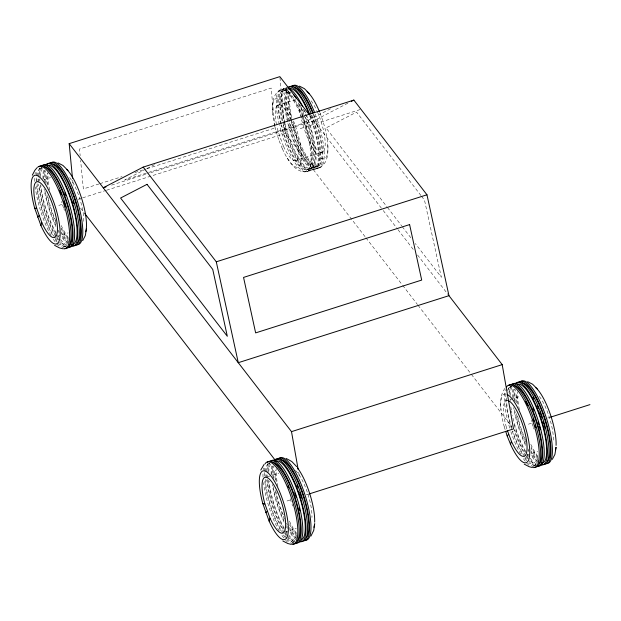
<?xml version="1.0" encoding="UTF-8"?>
<svg xmlns="http://www.w3.org/2000/svg" width="621" height="621" viewBox="0 0 621 621"><rect width="100%" height="100%" fill="white"/><g stroke="black" fill="none" stroke-linecap="round" stroke-linejoin="round"><path stroke-width="0.47" stroke-dasharray="3.1 2.33" d="M293.523 121.01A35.987 10.076 72.4 0 1 300.471 164.317A35.987 10.076 72.4 0 1 282.353 148.737L283.23 145.764L278.154 131.621A29.265 8.197 72.4 0 1 276.803 126.179M504.974 388.319C500.208 394.42 500.34 402.61 500.984 409.914M282.353 148.737L278.953 140.292L280.467 138.894M146.067 168.982L124.805 179.989L301.674 123.726L332.289 107.883M146.921 168.547L154.575 164.581M347.907 103.171L313.923 120.761L149.444 173.088M280.591 89.944C271.959 94.035 272.045 106.214 272.798 114.342M282.586 89.308L284.17 88.803M282.175 89.447L283.603 88.989M285.598 88.361L287.181 87.856A43.183 12.094 72.4 0 0 284.333 122.88M39.783 168.454L41.778 167.817A41.351 11.582 72.4 0 0 38.976 177.288M281.204 91.652L283.199 91.015M284.092 90.744L287.95 89.509A41.351 11.582 72.4 0 0 288.012 121.755M43.998 179.686L50.58 177.598M277.245 105.485L295.635 99.647M99.018 183.956L83.361 188.939L80.621 160.435M99.942 183.661L122.05 176.628M134.951 172.529L143.241 169.89M146.921 168.718L274.971 127.988L271.129 88.089L79.519 149.04L80.163 155.685M111.555 185.136L148.52 173.383M58.801 205.427L62.473 204.255M78.091 199.287L82.026 198.037M82.678 197.827L106.051 190.391M106.556 190.236L285.318 133.368L365.334 237.012M300.222 128.625L360.84 109.343M57.031 236.43L68.155 232.898M294.828 160.785L323.199 151.765M64.615 246.591L66.61 245.955A41.351 11.582 72.4 0 1 60.664 241.98M306.044 169.789L308.039 169.16M308.924 168.881L316.361 166.506M317.253 166.234L319.248 165.597M306.533 171.543C297.11 173.189 290.154 163.168 286.071 156.096M308.117 171.047L310.104 170.402M311.532 169.96L313.116 169.455M313.271 169.401L314.855 168.896M316.283 168.446L318.278 167.81M319.862 167.313C328.493 163.214 328.408 151.043 327.655 142.908M267.969 464.019L269.964 463.382A41.351 11.582 72.4 0 0 267.162 472.86M509.391 387.225L511.386 386.588A41.351 11.582 72.4 0 0 508.715 394.149M267.643 476.703L278.767 473.171M505.44 401.057L520.188 396.369M286.987 500.992L290.659 499.827M306.277 494.859L308.365 494.192M528.417 424.197L532.088 423.025M547.699 418.057L549.538 417.475M285.225 531.995L289.075 530.776M289.766 530.551L296.341 528.463M526.647 455.201L537.77 451.669M292.809 542.156L294.137 541.737M534.231 465.362L536.226 464.725A41.351 11.582 72.4 0 1 529.674 460.076M274.956 126.863A35.987 10.076 72.4 0 0 276.104 131.341L278.154 131.621M505.696 393.986A35.987 10.076 72.4 0 0 504.291 426.914L506.34 427.186L506.922 429.01M420.953 195.53L356.555 112.114L326.033 127.918L386.922 206.777M421.543 196.298L424.5 200.125L441.306 277.222L415.294 243.533M387.512 207.546L401.702 225.92M402.292 226.688L411.156 238.169M309.809 115.436L382.629 209.758M383.219 210.519L397.432 228.932M398.03 229.7L414.021 250.418M417.576 255.014L448.37 294.913M365.924 237.773L402.082 284.604M402.672 285.373L417.491 304.569M418.08 305.338L470.834 373.663M471.424 374.432L511.727 426.635M80.559 208.066L84.114 212.669M504.291 426.914L505.145 429.6M276.104 131.341L278.953 140.292M298.662 472.309L299.493 477.044M279.947 77.594L284.115 120.87M284.208 121.832L285.318 133.368M72.688 180.199L73.247 185.966M537.6 465.828A43.183 12.094 72.4 0 1 530.187 459.563M528.184 456.753A43.183 12.094 72.4 0 1 527.159 455.177M525.645 452.639A43.183 12.094 72.4 0 1 513.94 423.825M509.43 394.265A43.183 12.094 72.4 0 1 511.867 384.896M534.518 465.696A43.183 12.094 72.4 0 1 529.239 460.867M527.609 458.725A43.183 12.094 72.4 0 1 526.088 456.482M525.583 455.682A43.183 12.094 72.4 0 1 514.002 429.74M508.374 390.097A43.183 12.094 72.4 0 1 509.43 386.782M537.344 461.434A41.351 11.582 72.4 0 1 530.8 453.64M528.859 450.442A41.351 11.582 72.4 0 1 527.997 448.89M525.42 443.79A41.351 11.582 72.4 0 1 514.467 408.913M513.319 397.851A41.351 11.582 72.4 0 1 514.196 388.614M536.435 463.833A41.351 11.582 72.4 0 1 530.047 458.081M528.611 456.109A41.351 11.582 72.4 0 1 527.151 453.881M525.692 451.451A41.351 11.582 72.4 0 1 512.395 415.55M511.836 412.833A41.351 11.582 72.4 0 1 511.471 410.885M511.308 409.922A41.351 11.582 72.4 0 1 510.749 406.15M510.229 400.654A41.351 11.582 72.4 0 1 510.152 398.853M510.167 395.554A41.351 11.582 72.4 0 1 512.969 386.083M537.67 463.103A43.183 12.094 72.4 0 1 530.839 454.968M528.813 451.63A43.183 12.094 72.4 0 1 527.99 450.155M525.537 445.358A43.183 12.094 72.4 0 1 513.676 407.617M512.612 397.626A43.183 12.094 72.4 0 1 513.303 387.799M538.663 462.117A43.183 12.094 72.4 0 1 530.893 451.995M525.933 442.299A43.183 12.094 72.4 0 1 516.09 411.653M514.467 401.019A43.183 12.094 72.4 0 1 514.553 388.925M538.927 460.929A41.351 11.582 72.4 0 1 530.924 450.768M525.428 439.808A41.351 11.582 72.4 0 1 517.347 414.96M515.189 401.958A41.351 11.582 72.4 0 1 515.422 389.577M528.913 465.214A43.183 12.094 72.4 0 1 522.672 457.568M520.646 454.23A43.183 12.094 72.4 0 1 510.881 431.727M509.732 428.117A43.183 12.094 72.4 0 1 505.331 389.662M534.021 466.961A43.183 12.094 72.4 0 1 528.502 462.963M526.608 460.697A43.183 12.094 72.4 0 1 524.093 457.118M522.067 453.772A43.183 12.094 72.4 0 1 506.099 392.464M535.783 465.245A41.351 11.582 72.4 0 1 529.465 462.591M526.468 459.222A41.351 11.582 72.4 0 1 525.032 457.25M524.543 456.528A41.351 11.582 72.4 0 1 512.767 431.044M511.673 427.59A41.351 11.582 72.4 0 1 506.596 396.695M507.458 390.764A41.351 11.582 72.4 0 1 511.479 386.285M528.463 458.585A41.351 11.582 72.4 0 1 526.538 455.899M524.116 451.956A41.351 11.582 72.4 0 1 514.483 429.546M506.34 427.186A29.265 8.197 72.4 0 1 507.481 400.413M538.003 457.429A41.351 11.582 72.4 0 1 531.141 446.941M517.487 403.999A41.351 11.582 72.4 0 1 516.913 393.411M537.864 456.311A43.183 12.094 72.4 0 1 530.132 442.92M519.335 409.713A43.183 12.094 72.4 0 1 517.596 391.665M538.197 458.973A43.183 12.094 72.4 0 1 531.157 448.261M516.742 402.92A43.183 12.094 72.4 0 1 516.175 392.123M534.114 429.227A35.987 10.076 72.4 0 1 533.478 427.489M533.167 426.611A35.987 10.076 72.4 0 1 531.141 420.324M539.307 396.384A29.265 8.197 72.4 0 1 553.373 440.631M306.401 114.97A43.183 12.094 72.4 0 1 311.975 170.193A43.183 12.094 72.4 0 1 284.55 123.781M304.29 110.026A43.183 12.094 72.4 0 1 306.052 114.117M305.493 117.183A43.183 12.094 72.4 0 1 310.143 170.783A43.183 12.094 72.4 0 1 282.974 124.285M282.128 120.715A43.183 12.094 72.4 0 1 288.586 89.634M299.896 104.708A43.183 12.094 72.4 0 1 304.127 113.783M309.77 115.902A41.351 11.582 72.4 0 1 314.335 167.53A41.351 11.582 72.4 0 1 288.237 122.686M303.227 109.032A41.351 11.582 72.4 0 1 312.301 167.918A41.351 11.582 72.4 0 1 285.07 123.695M284.845 122.756A41.351 11.582 72.4 0 1 289.037 89.998M310.244 115.677A43.183 12.094 72.4 0 1 314.894 169.277A43.183 12.094 72.4 0 1 287.717 122.772M287.5 121.879A43.183 12.094 72.4 0 1 287.337 87.794M311.827 115.172A43.183 12.094 72.4 0 1 316.469 168.772A43.183 12.094 72.4 0 1 289.301 122.267M289.083 121.374A43.183 12.094 72.4 0 1 287.981 88.454M311.346 115.397A41.351 11.582 72.4 0 1 315.918 167.026A41.351 11.582 72.4 0 1 289.821 122.182M289.596 121.25A41.351 11.582 72.4 0 1 288.633 90.115M312.992 113.868A41.351 11.582 72.4 0 1 318.045 166.35A41.351 11.582 72.4 0 1 291.816 121.553M291.591 120.614A41.351 11.582 72.4 0 1 289.588 91.908M313.822 114.536A43.183 12.094 72.4 0 1 321.212 165.403A43.183 12.094 72.4 0 1 299.19 144.856A43.183 12.094 72.4 0 1 288.687 91.093M315.243 114.085A43.183 12.094 72.4 0 1 319.893 167.686A43.183 12.094 72.4 0 1 292.724 121.18M291.878 117.617A43.183 12.094 72.4 0 1 289.937 91.427M274.746 125.978A35.987 10.076 72.4 0 1 275.67 98.723A35.987 10.076 72.4 0 1 291.769 116.895M301.395 116.554A43.183 12.094 72.4 0 1 306.976 171.784A43.183 12.094 72.4 0 1 279.551 125.372M279.334 124.472A43.183 12.094 72.4 0 1 280.312 89.657A43.183 12.094 72.4 0 1 301.053 115.708M280.754 124.021A43.183 12.094 72.4 0 1 293.461 97.839A43.183 12.094 72.4 0 1 310.958 168.532A43.183 12.094 72.4 0 1 280.979 124.922M301.953 115.382A41.351 11.582 72.4 0 1 307.985 169.525A41.351 11.582 72.4 0 1 281.499 124.837M281.266 123.897A41.351 11.582 72.4 0 1 282.151 91.008A41.351 11.582 72.4 0 1 301.589 114.512M304.306 115.63A41.351 11.582 72.4 0 1 309.879 168.935A41.351 11.582 72.4 0 1 283.549 124.417A41.351 11.582 72.4 0 1 290.853 92.878M298.196 102.884A41.351 11.582 72.4 0 1 303.948 114.745M290.884 119.869A29.265 8.197 72.4 0 1 298.243 157.633A29.265 8.197 72.4 0 1 283.23 145.764M276.446 124.417A29.265 8.197 72.4 0 1 278.053 104.98A29.265 8.197 72.4 0 1 290.473 118.953M319.854 112.634A35.987 10.076 72.4 0 1 324.294 158.728A35.987 10.076 72.4 0 1 301.286 118.487M301.084 117.594A35.987 10.076 72.4 0 1 298.98 104.111M317.222 111.493A29.265 8.197 72.4 0 1 322.384 152.285A29.265 8.197 72.4 0 1 302.955 116.911M302.784 116.042A29.265 8.197 72.4 0 1 301.643 107.417M311.121 100.812A29.265 8.197 72.4 0 1 316.803 110.577M293.081 540.907A43.183 12.094 72.4 0 1 288.765 536.358M286.755 533.555A43.183 12.094 72.4 0 1 285.738 531.972M284.216 529.434A43.183 12.094 72.4 0 1 268.295 479.327M268.008 471.06A43.183 12.094 72.4 0 1 270.445 461.69M293.089 542.49A43.183 12.094 72.4 0 1 287.81 537.662M286.188 535.519A43.183 12.094 72.4 0 1 284.666 533.284M284.154 532.476A43.183 12.094 72.4 0 1 266.712 479.831M266.541 477.852A43.183 12.094 72.4 0 1 266.386 473.233M266.425 471.564A43.183 12.094 72.4 0 1 268 463.577M295.914 538.228A41.351 11.582 72.4 0 1 289.378 530.443M287.438 527.245A41.351 11.582 72.4 0 1 286.568 525.692M283.991 520.592A41.351 11.582 72.4 0 1 273.046 485.715M271.889 474.646A41.351 11.582 72.4 0 1 272.774 465.416M295.014 540.627A41.351 11.582 72.4 0 1 288.618 534.883M287.181 532.911A41.351 11.582 72.4 0 1 285.722 530.683M284.271 528.246A41.351 11.582 72.4 0 1 269.11 481.143M268.746 472.356A41.351 11.582 72.4 0 1 271.548 462.886M296.24 539.905A43.183 12.094 72.4 0 1 289.409 531.77M287.383 528.424A43.183 12.094 72.4 0 1 286.56 526.957M284.108 522.152A43.183 12.094 72.4 0 1 272.254 484.419M271.183 474.428A43.183 12.094 72.4 0 1 271.874 464.593M297.242 538.912A43.183 12.094 72.4 0 1 289.471 528.789M287.321 524.908A43.183 12.094 72.4 0 1 286.498 523.309M284.503 519.094A43.183 12.094 72.4 0 1 274.661 488.455M273.038 477.821A43.183 12.094 72.4 0 1 273.124 465.727M297.498 537.724A41.351 11.582 72.4 0 1 289.495 527.571M283.269 514.871A41.351 11.582 72.4 0 1 275.918 491.754M273.768 478.76A41.351 11.582 72.4 0 1 273.993 466.371M287.492 542.017A43.183 12.094 72.4 0 1 285.652 540.208M283.758 537.949A43.183 12.094 72.4 0 1 281.243 534.37M279.217 531.025A43.183 12.094 72.4 0 1 263.467 482.595M263.017 477.029A43.183 12.094 72.4 0 1 263.001 472.651M263.25 469.717A43.183 12.094 72.4 0 1 263.529 467.986M293.291 543.911A43.183 12.094 72.4 0 1 287.081 539.758M285.186 537.499A43.183 12.094 72.4 0 1 282.671 533.913M280.645 530.575A43.183 12.094 72.4 0 1 264.717 480.468M264.406 475.647A43.183 12.094 72.4 0 1 264.43 472.201M264.484 471.184A43.183 12.094 72.4 0 1 265.33 466.006M294.354 542.04A41.351 11.582 72.4 0 1 287.453 538.811M286.855 538.182A41.351 11.582 72.4 0 1 283.603 534.044M283.122 533.33A41.351 11.582 72.4 0 1 265.221 478.589M265.183 477.681A41.351 11.582 72.4 0 1 265.167 473.489M265.299 471.58A41.351 11.582 72.4 0 1 270.057 463.087M294.804 541.528A41.351 11.582 72.4 0 1 288.253 536.87M287.042 535.387A41.351 11.582 72.4 0 1 285.117 532.694M282.687 528.75A41.351 11.582 72.4 0 1 267.278 478.876M267.216 477.953A41.351 11.582 72.4 0 1 267.123 474.452M296.574 534.223A41.351 11.582 72.4 0 1 289.712 523.744M276.182 481.725A41.351 11.582 72.4 0 1 275.483 470.206M296.434 533.105A43.183 12.094 72.4 0 1 288.711 519.715M277.913 486.507A43.183 12.094 72.4 0 1 276.174 468.467M296.768 535.768A43.183 12.094 72.4 0 1 289.728 525.055M275.313 479.723A43.183 12.094 72.4 0 1 274.746 468.917M292.685 506.022A35.987 10.076 72.4 0 1 292.049 504.283M291.133 501.636A35.987 10.076 72.4 0 1 289.984 498.026M295.518 470.571A29.265 8.197 72.4 0 1 311.944 517.433M64.887 245.342A43.183 12.094 72.4 0 1 60.571 240.793M56.03 233.861A43.183 12.094 72.4 0 1 40.101 183.762M39.876 180.812A43.183 12.094 72.4 0 1 39.798 178.941M39.822 175.495A43.183 12.094 72.4 0 1 42.259 166.125M64.902 246.917A43.183 12.094 72.4 0 1 59.624 242.089M57.994 239.954A43.183 12.094 72.4 0 1 56.472 237.711M55.968 236.911A43.183 12.094 72.4 0 1 38.518 184.266M38.355 182.287A43.183 12.094 72.4 0 1 38.199 178.537M38.238 175.999A43.183 12.094 72.4 0 1 39.814 168.012M67.728 242.664A41.351 11.582 72.4 0 1 61.184 234.87M59.243 231.672A41.351 11.582 72.4 0 1 58.382 230.119M55.805 225.019A41.351 11.582 72.4 0 1 44.859 190.142M43.703 179.081A41.351 11.582 72.4 0 1 44.58 169.844M66.82 245.062A41.351 11.582 72.4 0 1 60.431 239.31M58.995 237.338A41.351 11.582 72.4 0 1 57.536 235.111M56.084 232.681A41.351 11.582 72.4 0 1 40.916 185.578M40.559 176.783A41.351 11.582 72.4 0 1 43.354 167.313M68.054 244.332A43.183 12.094 72.4 0 1 61.223 236.197M59.197 232.859A43.183 12.094 72.4 0 1 58.374 231.385M55.921 226.58A43.183 12.094 72.4 0 1 44.06 188.846M42.996 178.856A43.183 12.094 72.4 0 1 43.687 169.028M69.047 243.339A43.183 12.094 72.4 0 1 61.277 233.224M56.317 223.521A43.183 12.094 72.4 0 1 46.474 192.883M44.852 182.248A43.183 12.094 72.4 0 1 44.937 170.154M69.311 242.159A41.351 11.582 72.4 0 1 61.308 231.998M55.812 221.037A41.351 11.582 72.4 0 1 47.732 196.189M45.574 183.187A41.351 11.582 72.4 0 1 45.807 170.806M68.388 238.65A41.351 11.582 72.4 0 1 61.526 228.171M47.871 185.229A41.351 11.582 72.4 0 1 47.429 172.731M58.7 245.9A43.183 12.094 72.4 0 1 53.057 238.798M51.031 235.452A43.183 12.094 72.4 0 1 35.281 187.022M34.83 181.456A43.183 12.094 72.4 0 1 34.815 177.086M35.055 174.152A43.183 12.094 72.4 0 1 35.343 172.413M64.405 248.19A43.183 12.094 72.4 0 1 58.265 243.479M57 241.926A43.183 12.094 72.4 0 1 54.99 239.124M52.451 235.002A43.183 12.094 72.4 0 1 36.523 184.895M36.251 181.006A43.183 12.094 72.4 0 1 36.243 176.628M36.297 175.611A43.183 12.094 72.4 0 1 37.144 170.433M66.168 246.475A41.351 11.582 72.4 0 1 59.849 243.82M56.853 240.451A41.351 11.582 72.4 0 1 55.416 238.48M54.935 237.758A41.351 11.582 72.4 0 1 37.035 183.016M36.988 182.108A41.351 11.582 72.4 0 1 36.981 177.924M37.113 176.007A41.351 11.582 72.4 0 1 42.663 167.538M58.848 239.815A41.351 11.582 72.4 0 1 56.441 236.384M55.952 235.615A41.351 11.582 72.4 0 1 39.247 185.205M38.952 180.587A41.351 11.582 72.4 0 1 38.937 178.887M68.248 237.54A43.183 12.094 72.4 0 1 60.524 224.15M49.548 190.01A43.183 12.094 72.4 0 1 47.988 172.894M68.582 240.203A43.183 12.094 72.4 0 1 61.13 228.707M47.126 184.15A43.183 12.094 72.4 0 1 46.559 173.344M64.499 210.457A35.987 10.076 72.4 0 1 63.862 208.718M63.552 207.841A35.987 10.076 72.4 0 1 61.526 201.553M69.692 177.614A29.265 8.197 72.4 0 1 83.757 221.86"/><path stroke-width="0.93" d="M314.738 523.519L313.714 530.466L310.888 536.156M86.482 228.613L85.294 235.646L82.702 240.591M556.098 447.392L554.91 454.417L552.317 459.361M40.924 225.539L34.683 208.144A35.987 10.076 72.4 0 1 40.404 177.792A35.987 10.076 72.4 0 1 60.159 232.852A35.987 10.076 72.4 0 1 40.924 225.539L41.801 222.559L36.724 208.415A29.265 8.197 72.4 0 1 41.382 183.738A29.265 8.197 72.4 0 1 57.45 228.512A29.265 8.197 72.4 0 1 41.801 222.559M269.11 521.104L262.869 503.709A35.987 10.076 72.4 0 1 268.59 473.365A35.987 10.076 72.4 0 1 288.354 528.424A35.987 10.076 72.4 0 1 269.11 521.104L269.995 518.131L264.911 503.988A29.265 8.197 72.4 0 1 269.568 479.311A29.265 8.197 72.4 0 1 285.637 524.077A29.265 8.197 72.4 0 1 269.995 518.131M507.202 394.475A35.987 10.076 72.4 0 1 529.659 448.719A35.987 10.076 72.4 0 1 510.54 444.31L511.417 441.329L507.497 430.827M32.308 175.2L34.9 170.263L37.074 167.701M260.797 470.05L264.065 464.454M37.524 217.094L39.038 215.697M265.71 512.667L267.232 511.269M510.54 444.31L507.14 435.864L508.653 434.467M309.033 493.982L513.505 428.94L502.195 364.62L448.96 295.674L426.969 194.792L353.861 100.09L143.172 167.111L103.241 187.783L106.012 186.898M351.307 101.409L353.861 100.09M72.502 178.274L69.172 143.653L279.854 76.639L309.227 114.675M143.172 167.111L216.287 261.806L426.969 194.792M448.96 295.674L238.278 362.695L216.287 261.806M69.172 143.653L291.505 431.642L502.195 364.62M550.454 417.188L589.95 404.62M62.837 248.765L59.593 247.934L54.617 245.38M532.453 467.535L529.208 466.705L524.233 464.151M291.024 544.338L287.779 543.499L282.803 540.953M34.683 208.144L36.724 208.415M262.869 503.709L264.911 503.988M299.438 86.117L304.414 88.671L309.444 93.732M527.625 381.69L532.601 384.236L537.631 389.305M58.009 162.919L62.985 165.465L68.015 170.534M286.196 458.484L291.792 461.519L296.652 466.612M84.712 213.438L275.561 460.642M505.719 431.385L507.14 435.864M291.505 431.642L298.165 469.476M517.472 384.283A41.351 11.582 72.4 0 1 541.45 421.512A41.351 11.582 72.4 0 1 541.768 463.243M515.523 383.367A43.183 12.094 72.4 0 1 541.535 420.06A43.183 12.094 72.4 0 1 541.458 464.966M517.107 382.862A43.183 12.094 72.4 0 1 543.111 419.555A43.183 12.094 72.4 0 1 543.041 464.461M519.102 382.225A43.183 12.094 72.4 0 1 545.106 418.919A43.183 12.094 72.4 0 1 545.036 463.833M520.522 381.775A43.183 12.094 72.4 0 1 546.534 418.469A43.183 12.094 72.4 0 1 546.464 463.375M506.418 387.124A43.183 12.094 72.4 0 1 532.663 420.51A43.183 12.094 72.4 0 1 533.292 467.566M508.778 385.509A43.183 12.094 72.4 0 1 534.79 422.202A43.183 12.094 72.4 0 1 534.72 467.116M510.772 384.88A43.183 12.094 72.4 0 1 536.785 421.566A43.183 12.094 72.4 0 1 536.715 466.48M512.356 384.376A43.183 12.094 72.4 0 1 538.368 421.061A43.183 12.094 72.4 0 1 538.298 465.975M508.281 400.623A29.265 8.197 72.4 0 1 526.934 444.419A29.265 8.197 72.4 0 1 511.417 441.329M522.595 383.033A41.351 11.582 72.4 0 1 544.617 419.074A41.351 11.582 72.4 0 1 547.435 461.17M533.152 397.207A41.351 11.582 72.4 0 1 534.013 398.798M537.359 405.723A41.351 11.582 72.4 0 1 538.461 408.3M539.89 411.87A41.351 11.582 72.4 0 1 540.899 414.595M541.194 415.433A41.351 11.582 72.4 0 1 542.063 417.98M543.165 421.442A41.351 11.582 72.4 0 1 543.926 424.027M544.423 425.812A41.351 11.582 72.4 0 1 545.153 428.622M535.76 387.644A35.987 10.076 72.4 0 1 556.082 445.373M555.942 447.299A35.987 10.076 72.4 0 1 555.523 449.814M514.273 385.68A41.351 11.582 72.4 0 1 536.296 421.721A41.351 11.582 72.4 0 1 539.113 463.817M525.692 401.445A41.351 11.582 72.4 0 1 527.834 405.738M533.16 418.927A41.351 11.582 72.4 0 1 534.021 421.496M535.1 424.95A41.351 11.582 72.4 0 1 535.838 427.527M532.981 408.082A41.351 11.582 72.4 0 1 534.076 410.691M538.151 422.086A41.351 11.582 72.4 0 1 538.927 424.679M539.416 426.394A41.351 11.582 72.4 0 1 540.169 429.196M289.285 88.718A41.351 11.582 72.4 0 1 309.056 114.117M287.997 87.297A43.183 12.094 72.4 0 1 309.902 114.815M288.912 87.289A43.183 12.094 72.4 0 1 311.144 113.457M290.907 86.661A43.183 12.094 72.4 0 1 313.139 112.82M292.336 86.203A43.183 12.094 72.4 0 1 314.568 112.37M294.408 87.46A41.351 11.582 72.4 0 1 312.635 112.975M306.999 91.597A35.987 10.076 72.4 0 1 319.512 111.788M288.618 88.267A43.183 12.094 72.4 0 1 302.706 106.633M293.702 94.772A43.183 12.094 72.4 0 1 296.225 98.351M275.344 461.395A41.351 11.582 72.4 0 1 299.198 495.713A41.351 11.582 72.4 0 1 301.1 539.897M274.094 460.161A43.183 12.094 72.4 0 1 300.106 496.854A43.183 12.094 72.4 0 1 300.036 541.768M275.677 459.664A43.183 12.094 72.4 0 1 301.69 496.35A43.183 12.094 72.4 0 1 301.62 541.264M277.672 459.028A43.183 12.094 72.4 0 1 303.685 495.721A43.183 12.094 72.4 0 1 303.615 540.627M279.101 458.577A43.183 12.094 72.4 0 1 305.105 495.263A43.183 12.094 72.4 0 1 305.035 540.177M264.996 463.918A43.183 12.094 72.4 0 1 291.241 497.305A43.183 12.094 72.4 0 1 291.87 544.361M267.356 462.311A43.183 12.094 72.4 0 1 293.36 498.997A43.183 12.094 72.4 0 1 293.291 543.911M269.351 461.675A43.183 12.094 72.4 0 1 295.355 498.368A43.183 12.094 72.4 0 1 295.285 543.274M270.935 461.17A43.183 12.094 72.4 0 1 296.939 497.863A43.183 12.094 72.4 0 1 296.869 542.77M281.173 459.827A41.351 11.582 72.4 0 1 303.195 495.868A41.351 11.582 72.4 0 1 306.006 537.972M297.04 485.102A41.351 11.582 72.4 0 1 298.111 487.764M299.764 492.228A41.351 11.582 72.4 0 1 301.736 498.236M297.358 467.753A35.987 10.076 72.4 0 1 314.653 522.168M314.405 524.993A35.987 10.076 72.4 0 1 313.908 527.33M272.844 462.474A41.351 11.582 72.4 0 1 294.866 498.523A41.351 11.582 72.4 0 1 297.684 540.619M287.981 486.018A41.351 11.582 72.4 0 1 288.711 487.749M294.719 492.903A41.351 11.582 72.4 0 1 296.17 497.149M299.206 507.869A41.351 11.582 72.4 0 1 299.842 510.648M47.157 165.83A41.351 11.582 72.4 0 1 71.431 201.437A41.351 11.582 72.4 0 1 72.16 244.472M45.907 164.596A43.183 12.094 72.4 0 1 71.92 201.289A43.183 12.094 72.4 0 1 71.85 246.195M47.491 164.091A43.183 12.094 72.4 0 1 73.503 200.785A43.183 12.094 72.4 0 1 73.425 245.691M49.486 163.455A43.183 12.094 72.4 0 1 75.49 200.148A43.183 12.094 72.4 0 1 75.42 245.062M50.906 163.005A43.183 12.094 72.4 0 1 76.919 199.698A43.183 12.094 72.4 0 1 76.849 244.604M37.741 167.196A43.183 12.094 72.4 0 1 63.753 203.882A43.183 12.094 72.4 0 1 63.684 248.796M39.162 166.739A43.183 12.094 72.4 0 1 65.174 203.432A43.183 12.094 72.4 0 1 65.104 248.338M41.157 166.102A43.183 12.094 72.4 0 1 67.169 202.795A43.183 12.094 72.4 0 1 67.099 247.709M42.74 165.605A43.183 12.094 72.4 0 1 68.752 202.291A43.183 12.094 72.4 0 1 68.683 247.205M52.979 164.262A41.351 11.582 72.4 0 1 75.001 200.304A41.351 11.582 72.4 0 1 77.819 242.4M73.006 200.94A41.351 11.582 72.4 0 1 73.806 203.533M66.734 169.417A35.987 10.076 72.4 0 1 82.042 199.698A35.987 10.076 72.4 0 1 85.721 231.757M44.658 166.909A41.351 11.582 72.4 0 1 66.68 202.951A41.351 11.582 72.4 0 1 69.498 245.047M59.795 190.445A41.351 11.582 72.4 0 1 61.595 194.847M63.839 201.002A41.351 11.582 72.4 0 1 65.741 207.041M64.825 192.813A41.351 11.582 72.4 0 1 65.865 195.514M147.03 184.336L120.583 198.029L227.309 336.264L212.747 269.444L147.03 184.336M409.604 224.592L243.548 277.416L255.642 332.895L421.698 280.071L409.604 224.592"/></g></svg>
